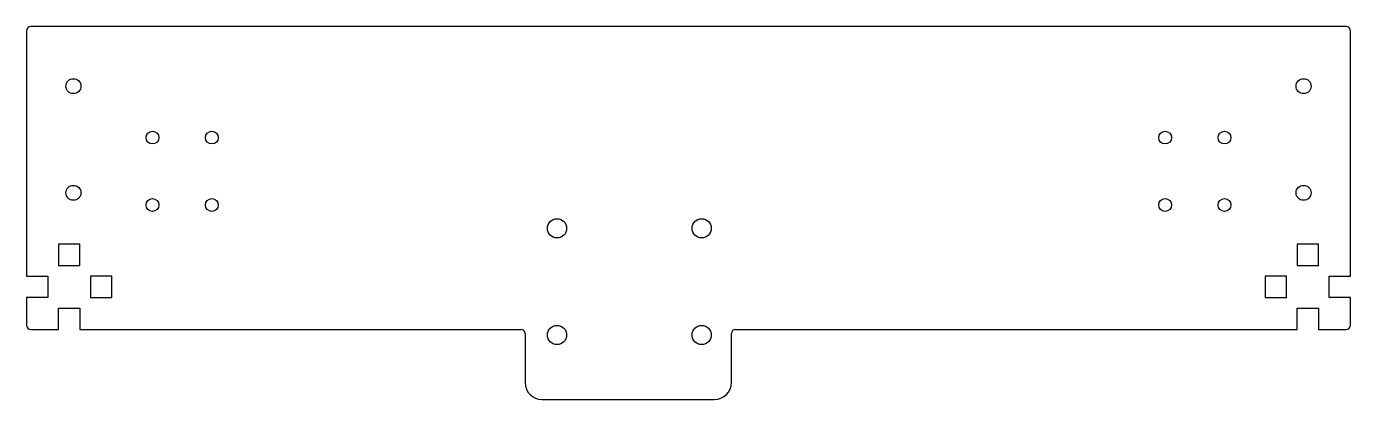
# Model space of a CAD drawing. Header units: millimetres. Extents: x -10 to 300, y -26 to 61.
import ezdxf

# ---------------------------------------------------------------- set-up
doc = ezdxf.new("R2010")
doc.units = ezdxf.units.MM

msp = doc.modelspace()

# ---------------------------------------------------------------- linework, layer by layer
at = {"color": 7, "linetype": 'Continuous', "lineweight": 25}
for p, q in [((-10, 60), (-10, 2.5)), ((299, 61), (-9, 61)), ((300, 2.5), (300, 60)), ((2.5, 10), (-2.5, 10)), ((-2.5, 10), (-2.5, 5)), ((2.5, 5), (2.5, 10)), ((292.5, 10), (287.5, 10)), ((287.5, 10), (287.5, 5)), ((292.5, 5), (292.5, 10)), ((-2.5, 5), (2.5, 5)), ((287.5, 5), (292.5, 5)), ((-10, 2.5), (-5, 2.5)), ((-5, 2.5), (-5, -2.5)), ((10, 2.5), (5, 2.5)), ((5, 2.5), (5, -2.5)), ((10, -2.5), (10, 2.5)), ((285, 2.5), (280, 2.5)), ((280, 2.5), (280, -2.5)), ((285, -2.5), (285, 2.5)), ((295, 2.5), (300, 2.5)), ((295, -2.5), (295, 2.5)), ((-10, -2.5), (-10, -9)), ((-5, -2.5), (-10, -2.5)), ((5, -2.5), (10, -2.5)), ((280, -2.5), (285, -2.5)), ((300, -2.5), (295, -2.5)), ((300, -9), (300, -2.5)), ((-2.5, -5), (2.5, -5)), ((-2.5, -10), (-2.5, -5)), ((2.5, -5), (2.5, -10)), ((287.5, -5), (292.5, -5)), ((287.5, -10), (287.5, -5)), ((292.5, -5), (292.5, -10)), ((-9, -10), (-2.5, -10)), ((2.5, -10), (105.72, -10)), ((106.72, -11), (106.72, -22.46)), ((155.04, -22.46), (155.04, -11)), ((156.04, -10), (287.5, -10)), ((292.5, -10), (299, -10)), ((110.72, -26.46), (151.04, -26.46))]:
    msp.add_line(p, q, dxfattribs=at)
for centre, radius in [((1, 47), 1.75), ((289, 47), 1.75), ((19.5, 34.95), 1.5), ((33.4, 34.95), 1.5), ((256.6, 34.95), 1.5), ((270.5, 34.95), 1.5), ((1, 22), 1.75), ((289, 22), 1.75), ((19.5, 19.15), 1.5), ((33.4, 19.15), 1.5), ((256.6, 19.15), 1.5), ((270.5, 19.15), 1.5), ((114.22, 13.68), 2.25), ((148.08, 13.68), 2.25), ((114.22, -11.32), 2.25), ((148.08, -11.32), 2.25)]:
    msp.add_circle(centre, radius, dxfattribs=at)
for centre, radius, start, end in [((-9, 60), 1, 90, 180), ((299, 60), 1, 0, 90), ((-9, -9), 1, 180, 270), ((299, -9), 1, 270, 360), ((105.72, -11), 1, 0, 90), ((156.04, -11), 1, 90, 180), ((110.72, -22.46), 4, 180, 270), ((151.04, -22.46), 4, 270, 0)]:
    msp.add_arc(centre, radius, start, end, dxfattribs=at)

doc.saveas('drawing.dxf')
